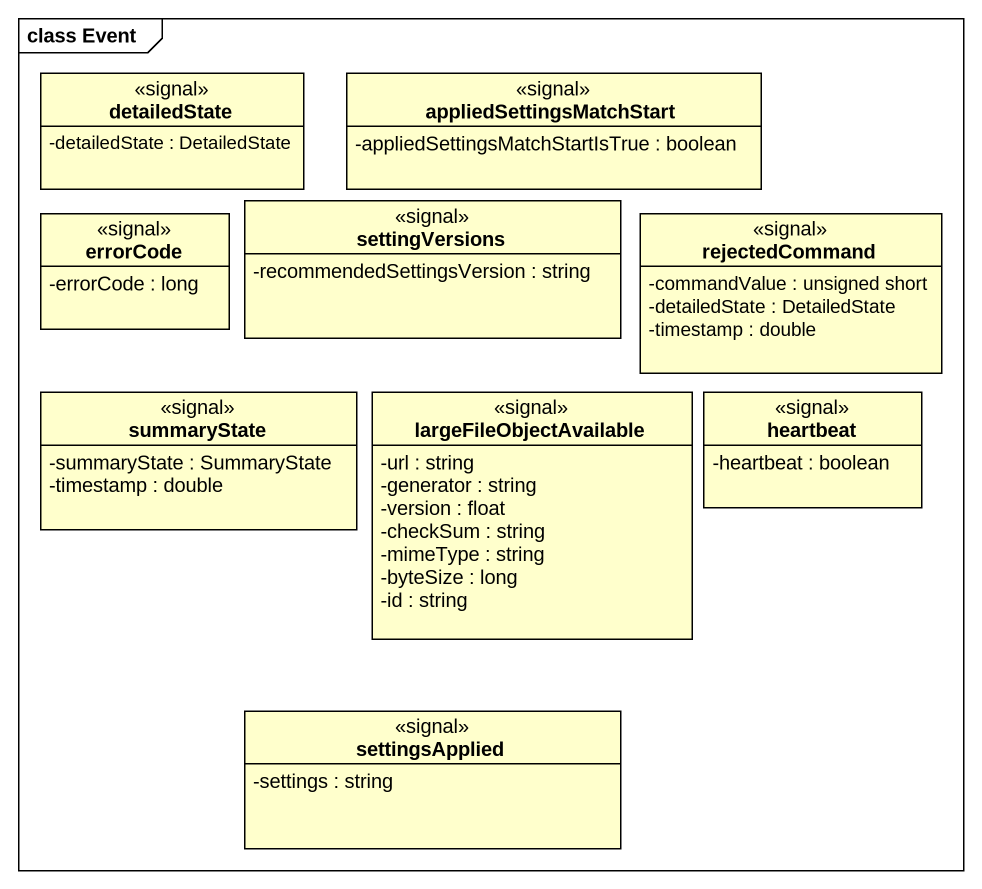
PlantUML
@startuml
mainframe class Event
hide circle
hide empty members
skinparam classAttributeIconSize 0
class detailedState <<signal>> {
  -detailedState : DetailedState
}
class appliedSettingsMatchStart <<signal>> {
  -appliedSettingsMatchStartIsTrue : boolean
}
class errorCode <<signal>> {
  -errorCode : long
}
class settingVersions <<signal>> {
  -recommendedSettingsVersion : string
}
class rejectedCommand <<signal>> {
  -commandValue : unsigned short
  -detailedState : DetailedState
  -timestamp : double
}
class summaryState <<signal>> {
  -summaryState : SummaryState
  -timestamp : double
}
class largeFileObjectAvailable <<signal>> {
  -url : string
  -generator : string
  -version : float
  -checkSum : string
  -mimeType : string
  -byteSize : long
  -id : string
}
class heartbeat <<signal>> {
  -heartbeat : boolean
}
class settingsApplied <<signal>> {
  -settings : string
}
@enduml
